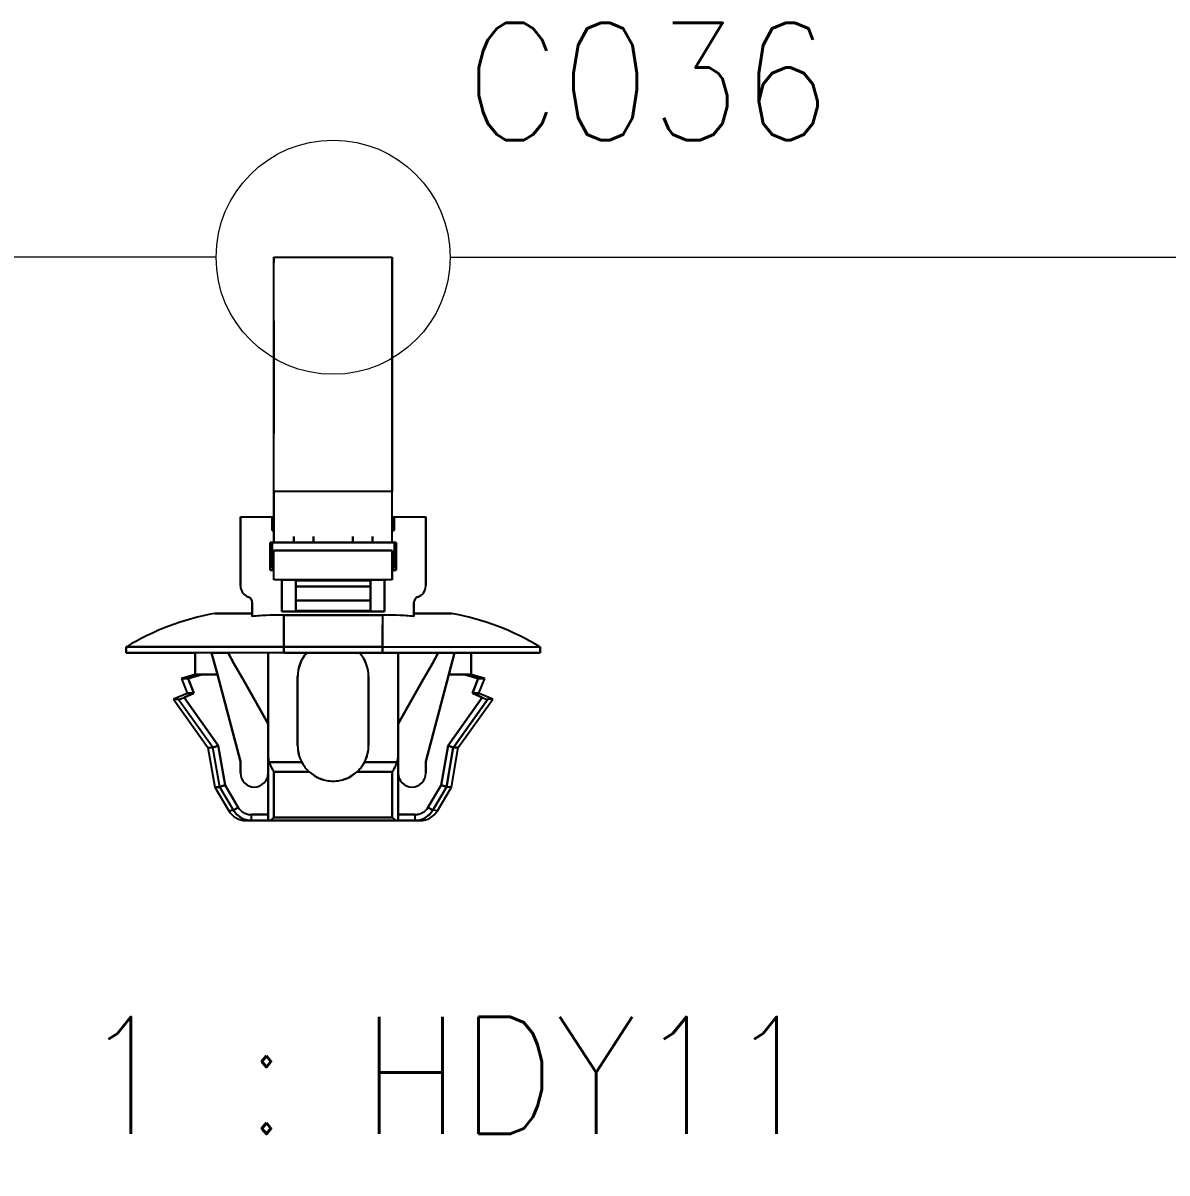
# Model space of a CAD drawing. Header units: inches. Extents: x 47316 to 59086, y 3141 to 11743.
# Drawn here: x 54361.24 to 54385.67, y 10113.06 to 10137.61 of the extents above; entities that cross this region are included whole.
import ezdxf

# ---------------------------------------------------------------- set-up
doc = ezdxf.new("R2010")
doc.units = ezdxf.units.IN
doc.header["$MEASUREMENT"] = 0
doc.styles.get("Standard").update_dxf_attribs({"font": ''})
doc.styles.get('Standard').set_extended_font_data('SimSun')
doc.linetypes.add('_VH_FELT_TAPE', pattern='A,0.4,-0.7,["FELT",Standard,S=0.3,R=0,X=-0.5,Y=-0.15],-0.7', length=1.8)

msp = doc.modelspace()

# ---------------------------------------------------------------- linework, layer by layer
at = {"color": 0, "linetype": '_VH_FELT_TAPE', "lineweight": 15, "ltscale": 5}
for p, q in [((54365.361, 10132.61), (54320.761, 10132.61)), ((54370.361, 10132.61), (54408.152, 10132.61))]:
    msp.add_line(p, q, dxfattribs=at)
at = {"color": 7, "ltscale": 0.378893}
msp.add_line((54366.598, 10127.61), (54366.598, 10132.61), dxfattribs=at)
at = {"color": 7, "ltscale": 0.15}
for p, q in [((54366.598, 10132.61), (54369.124, 10132.61)), ((54369.124, 10127.61), (54366.598, 10127.61)), ((54369.124, 10127.61), (54366.598, 10127.61)), ((54366.598, 10126.351), (54369.124, 10126.351)), ((54369.124, 10126.351), (54366.598, 10126.351)), ((54369.124, 10125.719), (54366.598, 10125.719)), ((54369.124, 10125.719), (54366.598, 10125.719)), ((54366.598, 10120.647), (54369.124, 10120.647)), ((54369.124, 10120.647), (54366.598, 10120.647))]:
    msp.add_line(p, q, dxfattribs=at)
at = {"color": 7, "ltscale": 0.0272}
msp.add_line((54366.598, 10132.496), (54366.598, 10132.61), dxfattribs=at)
at = {"color": 7, "ltscale": 0.37888}
msp.add_line((54366.598, 10127.61), (54366.598, 10132.61), dxfattribs=at)
at = {"color": 7, "ltscale": 0.027199}
msp.add_line((54366.598, 10132.61), (54366.598, 10132.497), dxfattribs=at)
at = {"color": 7, "ltscale": 0.378897}
msp.add_line((54369.124, 10132.61), (54369.124, 10127.61), dxfattribs=at)
at = {"color": 7, "ltscale": 0.215019}
msp.add_line((54369.124, 10129.173), (54369.124, 10132.61), dxfattribs=at)
at = {"color": 7, "ltscale": 0.315749}
msp.add_line((54369.124, 10132.61), (54369.124, 10128.042), dxfattribs=at)
at = {"color": 7, "ltscale": 0.378905}
msp.add_line((54369.124, 10127.61), (54369.124, 10132.61), dxfattribs=at)
at = {"color": 7, "ltscale": 0.315758}
msp.add_line((54369.124, 10132.61), (54369.124, 10128.042), dxfattribs=at)
at = {"color": 7, "ltscale": 0.179182}
msp.add_line((54369.124, 10129.345), (54369.124, 10132.362), dxfattribs=at)
at = {"color": 7, "ltscale": 0.142589}
msp.add_line((54366.598, 10131.251), (54366.598, 10128.849), dxfattribs=at)
at = {"color": 7, "ltscale": 0.142593}
msp.add_line((54366.598, 10128.849), (54366.598, 10131.25), dxfattribs=at)
at = {"color": 7, "ltscale": 0.026669}
for p, q in [((54369.124, 10129.345), (54369.124, 10128.896)), ((54369.124, 10128.896), (54369.124, 10129.345)), ((54369.124, 10129.173), (54369.124, 10128.724))]:
    msp.add_line(p, q, dxfattribs=at)
at = {"color": 7, "ltscale": 0.108633}
msp.add_line((54369.124, 10127.066), (54369.124, 10128.896), dxfattribs=at)
at = {"color": 7, "ltscale": 0.076392}
msp.add_line((54369.124, 10127.609), (54369.124, 10128.896), dxfattribs=at)
at = {"color": 7, "ltscale": 0.098454}
msp.add_line((54369.124, 10127.066), (54369.124, 10128.724), dxfattribs=at)
at = {"color": 7, "ltscale": 0.057913}
msp.add_line((54369.124, 10127.066), (54369.124, 10128.042), dxfattribs=at)
at = {"color": 7, "ltscale": 0.0644}
for p, q in [((54366.598, 10127.61), (54366.598, 10126.525)), ((54366.598, 10126.525), (54366.598, 10127.61)), ((54369.124, 10126.525), (54369.124, 10127.61)), ((54369.124, 10126.525), (54369.124, 10127.61))]:
    msp.add_line(p, q, dxfattribs=at)
at = {"color": 7, "ltscale": 0.039999}
for p, q in [((54365.883, 10127.066), (54366.556, 10127.066)), ((54365.883, 10127.066), (54366.556, 10127.066)), ((54369.166, 10127.066), (54369.84, 10127.066)), ((54369.166, 10127.066), (54369.84, 10127.066))]:
    msp.add_line(p, q, dxfattribs=at)
at = {"color": 7, "ltscale": 0.022501}
for p, q in [((54365.883, 10127.066), (54365.883, 10126.688)), ((54365.883, 10126.688), (54365.883, 10127.066)), ((54369.84, 10127.066), (54369.84, 10126.688)), ((54369.84, 10127.066), (54369.84, 10126.688))]:
    msp.add_line(p, q, dxfattribs=at)
at = {"color": 7, "ltscale": 0.0175}
for p, q in [((54366.556, 10127.066), (54366.556, 10126.772)), ((54366.556, 10126.772), (54366.556, 10127.066)), ((54369.166, 10127.066), (54369.166, 10126.772)), ((54369.166, 10127.066), (54369.166, 10126.772)), ((54369.166, 10126.772), (54369.166, 10127.066))]:
    msp.add_line(p, q, dxfattribs=at)
at = {"color": 7, "ltscale": 0.002499}
for p, q in [((54366.556, 10127.066), (54366.598, 10127.066)), ((54369.124, 10127.066), (54369.166, 10127.066)), ((54366.598, 10126.772), (54366.556, 10126.772)), ((54366.556, 10126.772), (54366.598, 10126.772)), ((54369.166, 10126.772), (54369.124, 10126.772)), ((54369.124, 10126.772), (54369.166, 10126.772)), ((54366.514, 10126.519), (54366.556, 10126.519)), ((54366.556, 10126.519), (54366.514, 10126.519)), ((54366.556, 10126.519), (54366.514, 10126.519)), ((54369.208, 10126.519), (54369.166, 10126.519)), ((54369.208, 10126.519), (54369.166, 10126.519)), ((54366.598, 10125.972), (54366.556, 10125.972)), ((54366.556, 10125.972), (54366.598, 10125.972)), ((54366.598, 10125.972), (54366.556, 10125.972)), ((54369.166, 10125.972), (54369.124, 10125.972)), ((54369.124, 10125.972), (54369.166, 10125.972)), ((54369.166, 10125.972), (54369.124, 10125.972))]:
    msp.add_line(p, q, dxfattribs=at)
at = {"color": 7, "ltscale": 2.6e-05}
for p, q in [((54366.556, 10127.066), (54366.556, 10127.066)), ((54369.166, 10127.066), (54369.166, 10127.066))]:
    msp.add_line(p, q, dxfattribs=at)
at = {"color": 7, "ltscale": 0.025}
for p, q in [((54369.84, 10126.645), (54369.84, 10127.066)), ((54367.019, 10126.525), (54367.44, 10126.525)), ((54367.019, 10126.525), (54367.44, 10126.525)), ((54368.282, 10126.525), (54368.703, 10126.525)), ((54368.282, 10126.525), (54368.703, 10126.525)), ((54368.282, 10126.519), (54368.703, 10126.519))]:
    msp.add_line(p, q, dxfattribs=at)
at = {"color": 7, "ltscale": 0.064999}
for p, q in [((54365.883, 10126.688), (54365.883, 10125.593)), ((54365.883, 10125.593), (54365.883, 10126.688)), ((54369.84, 10126.688), (54369.84, 10125.593)), ((54369.84, 10126.688), (54369.84, 10125.593))]:
    msp.add_line(p, q, dxfattribs=at)
at = {"color": 7, "ltscale": 0.0075}
for p, q in [((54367.019, 10126.645), (54367.019, 10126.519)), ((54367.019, 10126.519), (54367.019, 10126.645)), ((54367.44, 10126.519), (54367.44, 10126.645)), ((54367.44, 10126.645), (54367.44, 10126.519)), ((54368.282, 10126.645), (54368.282, 10126.519)), ((54368.282, 10126.519), (54368.282, 10126.645)), ((54368.703, 10126.519), (54368.703, 10126.645)), ((54368.703, 10126.645), (54368.703, 10126.519)), ((54363.441, 10124.288), (54363.441, 10124.162)), ((54363.441, 10124.162), (54363.441, 10124.288)), ((54366.809, 10124.162), (54366.809, 10124.288)), ((54366.809, 10124.288), (54366.809, 10124.162)), ((54368.914, 10124.288), (54368.914, 10124.162)), ((54368.914, 10124.162), (54368.914, 10124.288)), ((54372.282, 10124.288), (54372.282, 10124.162)), ((54372.282, 10124.162), (54372.282, 10124.288)), ((54366.119, 10120.583), (54366.119, 10120.709)), ((54366.119, 10120.583), (54366.119, 10120.709)), ((54369.251, 10120.583), (54369.251, 10120.709)), ((54369.603, 10120.709), (54369.603, 10120.583)), ((54369.603, 10120.709), (54369.603, 10120.583))]:
    msp.add_line(p, q, dxfattribs=at)
at = {"color": 7, "ltscale": 0.0625}
msp.add_line((54369.84, 10125.593), (54369.84, 10126.645), dxfattribs=at)
at = {"color": 7, "ltscale": 0.035001}
for p, q in [((54366.514, 10125.93), (54366.514, 10126.519)), ((54366.514, 10125.93), (54366.514, 10126.519)), ((54366.514, 10126.519), (54366.514, 10125.93)), ((54369.208, 10126.519), (54369.208, 10125.93)), ((54369.208, 10125.93), (54369.208, 10126.519)), ((54368.914, 10124.162), (54368.914, 10124.751)), ((54368.914, 10124.162), (54368.914, 10124.751))]:
    msp.add_line(p, q, dxfattribs=at)
at = {"color": 7, "ltscale": 0.032501}
for p, q in [((54366.556, 10126.519), (54366.556, 10125.972)), ((54366.556, 10125.972), (54366.556, 10126.519)), ((54369.166, 10126.519), (54369.166, 10125.972)), ((54369.166, 10126.519), (54369.166, 10125.972))]:
    msp.add_line(p, q, dxfattribs=at)
at = {"color": 7, "ltscale": 0.154999}
for p, q in [((54369.166, 10126.519), (54366.556, 10126.519)), ((54366.556, 10126.519), (54369.166, 10126.519))]:
    msp.add_line(p, q, dxfattribs=at)
at = {"color": 7, "ltscale": 0.000368}
msp.add_line((54367.019, 10126.525), (54367.019, 10126.519), dxfattribs=at)
at = {"color": 7, "ltscale": 0.023056}
msp.add_line((54367.052, 10126.519), (54367.44, 10126.519), dxfattribs=at)
at = {"color": 7, "ltscale": 0.000322}
msp.add_line((54368.282, 10126.519), (54368.282, 10126.525), dxfattribs=at)
at = {"color": 7, "ltscale": 0.021939}
msp.add_line((54369.166, 10126.519), (54369.166, 10126.15), dxfattribs=at)
at = {"color": 7, "ltscale": 0.000629}
msp.add_line((54369.198, 10126.519), (54369.208, 10126.519), dxfattribs=at)
at = {"color": 7, "ltscale": 0.0375}
for p, q in [((54366.598, 10125.719), (54366.598, 10126.351)), ((54366.598, 10125.719), (54366.598, 10126.351)), ((54369.124, 10126.351), (54369.124, 10125.719)), ((54369.124, 10125.719), (54369.124, 10126.351))]:
    msp.add_line(p, q, dxfattribs=at)
at = {"color": 7, "ltscale": 0.004999}
for p, q in [((54366.598, 10125.93), (54366.514, 10125.93)), ((54366.514, 10125.93), (54366.598, 10125.93)), ((54369.208, 10125.93), (54369.124, 10125.93)), ((54369.124, 10125.93), (54369.208, 10125.93))]:
    msp.add_line(p, q, dxfattribs=at)
at = {"color": 7, "ltscale": 0.002502}
msp.add_line((54369.124, 10125.93), (54369.124, 10125.972), dxfattribs=at)
at = {"color": 7, "ltscale": 0.010562}
msp.add_line((54369.166, 10125.972), (54369.166, 10126.15), dxfattribs=at)
at = {"color": 7, "ltscale": 0.040002}
for p, q in [((54366.767, 10125.046), (54366.767, 10125.719)), ((54366.767, 10125.046), (54366.767, 10125.719)), ((54366.767, 10125.719), (54366.767, 10125.046)), ((54368.956, 10125.719), (54368.956, 10125.046)), ((54368.956, 10125.046), (54368.956, 10125.719))]:
    msp.add_line(p, q, dxfattribs=at)
at = {"color": 7, "ltscale": 0.017502}
for p, q in [((54366.767, 10125.719), (54367.061, 10125.719)), ((54368.661, 10125.719), (54368.956, 10125.719))]:
    msp.add_line(p, q, dxfattribs=at)
at = {"color": 7, "ltscale": 0.00087}
for p, q in [((54367.061, 10125.705), (54367.061, 10125.719)), ((54367.061, 10125.719), (54367.061, 10125.705)), ((54368.661, 10125.705), (54368.661, 10125.719)), ((54368.661, 10125.719), (54368.661, 10125.705))]:
    msp.add_line(p, q, dxfattribs=at)
at = {"color": 7, "ltscale": 0.095001}
for p, q in [((54368.661, 10125.705), (54367.061, 10125.705)), ((54367.061, 10125.705), (54368.661, 10125.705)), ((54368.661, 10125.579), (54367.061, 10125.579)), ((54367.061, 10125.579), (54368.661, 10125.579)), ((54367.061, 10125.279), (54368.661, 10125.279)), ((54368.661, 10125.279), (54367.061, 10125.279)), ((54367.061, 10125.07), (54368.661, 10125.07))]:
    msp.add_line(p, q, dxfattribs=at)
at = {"color": 7, "ltscale": 0.007443}
for p, q in [((54367.061, 10125.579), (54367.061, 10125.705)), ((54367.061, 10125.705), (54367.061, 10125.579)), ((54368.661, 10125.579), (54368.661, 10125.705)), ((54368.661, 10125.705), (54368.661, 10125.579))]:
    msp.add_line(p, q, dxfattribs=at)
at = {"color": 7, "ltscale": 0.023952}
msp.add_line((54368.661, 10125.316), (54368.661, 10125.719), dxfattribs=at)
at = {"color": 7, "ltscale": 0.017839}
for p, q in [((54367.061, 10125.279), (54367.061, 10125.579)), ((54367.061, 10125.579), (54367.061, 10125.279)), ((54368.661, 10125.279), (54368.661, 10125.579)), ((54368.661, 10125.579), (54368.661, 10125.279))]:
    msp.add_line(p, q, dxfattribs=at)
at = {"color": 7, "ltscale": 0.017476}
for p, q in [((54366.135, 10125.236), (54366.135, 10124.941)), ((54369.587, 10125.236), (54369.587, 10124.941))]:
    msp.add_line(p, q, dxfattribs=at)
at = {"color": 7, "ltscale": 0.017471}
for p, q in [((54366.135, 10124.941), (54366.135, 10125.236)), ((54369.587, 10124.941), (54369.587, 10125.236))]:
    msp.add_line(p, q, dxfattribs=at)
at = {"color": 7, "ltscale": 0.012407}
for p, q in [((54367.061, 10125.07), (54367.061, 10125.279)), ((54368.661, 10125.07), (54368.661, 10125.279))]:
    msp.add_line(p, q, dxfattribs=at)
at = {"color": 7, "ltscale": 0.013841}
for p, q in [((54367.061, 10125.279), (54367.061, 10125.046)), ((54368.661, 10125.046), (54368.661, 10125.279))]:
    msp.add_line(p, q, dxfattribs=at)
at = {"color": 7, "ltscale": 0.014789}
msp.add_line((54368.661, 10125.295), (54368.661, 10125.046), dxfattribs=at)
at = {"color": 7, "ltscale": 0.013786}
msp.add_line((54369.587, 10125.004), (54369.587, 10125.236), dxfattribs=at)
at = {"color": 7, "ltscale": 0.047501}
for p, q in [((54366.135, 10125.004), (54365.335, 10125.004)), ((54365.335, 10125.004), (54366.135, 10125.004)), ((54370.387, 10125.004), (54369.587, 10125.004)), ((54369.587, 10125.004), (54370.387, 10125.004))]:
    msp.add_line(p, q, dxfattribs=at)
at = {"color": 7, "ltscale": 0.00369}
for p, q in [((54366.135, 10125.004), (54366.135, 10124.941)), ((54369.587, 10124.941), (54369.587, 10125.004))]:
    msp.add_line(p, q, dxfattribs=at)
at = {"color": 7, "ltscale": 0.129999}
for p, q in [((54368.956, 10125.046), (54366.767, 10125.046)), ((54366.767, 10125.046), (54368.956, 10125.046))]:
    msp.add_line(p, q, dxfattribs=at)
at = {"color": 7, "ltscale": 0.040569}
for p, q in [((54366.809, 10124.288), (54366.809, 10124.971)), ((54368.914, 10124.971), (54368.914, 10124.288))]:
    msp.add_line(p, q, dxfattribs=at)
at = {"color": 7, "ltscale": 0.125}
for p, q in [((54366.809, 10124.971), (54368.914, 10124.971)), ((54368.914, 10124.971), (54366.809, 10124.971)), ((54366.809, 10124.288), (54368.914, 10124.288)), ((54368.914, 10124.288), (54366.809, 10124.288)), ((54366.809, 10124.162), (54368.914, 10124.162)), ((54368.914, 10124.162), (54366.809, 10124.162))]:
    msp.add_line(p, q, dxfattribs=at)
at = {"color": 7, "ltscale": 0.040567}
for p, q in [((54366.809, 10124.971), (54366.809, 10124.288)), ((54368.914, 10124.971), (54368.914, 10124.288))]:
    msp.add_line(p, q, dxfattribs=at)
at = {"color": 7, "ltscale": 0.001447}
msp.add_line((54367.061, 10125.07), (54367.061, 10125.046), dxfattribs=at)
at = {"color": 7, "ltscale": 0.02751}
msp.add_line((54366.809, 10124.288), (54366.809, 10124.751), dxfattribs=at)
msp.add_line((54366.809, 10124.288), (54366.809, 10124.751), dxfattribs=at)
at = {"color": 7, "ltscale": 0.2}
for p, q in [((54363.441, 10124.288), (54366.809, 10124.288)), ((54366.809, 10124.288), (54363.441, 10124.288)), ((54368.914, 10124.288), (54372.282, 10124.288)), ((54368.914, 10124.288), (54372.282, 10124.288)), ((54366.809, 10124.162), (54363.441, 10124.162)), ((54366.809, 10124.162), (54363.441, 10124.162)), ((54368.914, 10124.162), (54372.282, 10124.162)), ((54372.282, 10124.162), (54368.914, 10124.162))]:
    msp.add_line(p, q, dxfattribs=at)
at = {"color": 7, "ltscale": 0.087396}
for p, q in [((54363.441, 10124.162), (54364.913, 10124.162)), ((54363.441, 10124.162), (54364.913, 10124.162)), ((54372.282, 10124.162), (54370.81, 10124.162))]:
    msp.add_line(p, q, dxfattribs=at)
at = {"color": 7, "ltscale": 0.027499}
for p, q in [((54364.914, 10123.698), (54364.914, 10124.162)), ((54364.914, 10124.162), (54364.914, 10123.698)), ((54370.808, 10123.698), (54370.808, 10124.162)), ((54370.808, 10124.162), (54370.808, 10123.698))]:
    msp.add_line(p, q, dxfattribs=at)
at = {"color": 7, "ltscale": 0.020602}
for p, q in [((54365.266, 10124.162), (54365.613, 10124.162)), ((54365.266, 10124.162), (54365.613, 10124.162)), ((54370.456, 10124.162), (54370.109, 10124.162))]:
    msp.add_line(p, q, dxfattribs=at)
at = {"color": 7, "ltscale": 0.028456}
for p, q in [((54365.39, 10123.698), (54365.266, 10124.162)), ((54365.266, 10124.162), (54365.39, 10123.698)), ((54370.333, 10123.698), (54370.456, 10124.162)), ((54370.456, 10124.162), (54370.333, 10123.698))]:
    msp.add_line(p, q, dxfattribs=at)
at = {"color": 7, "ltscale": 0.015242}
for p, q in [((54365.742, 10123.938), (54365.616, 10124.162)), ((54370.107, 10124.162), (54369.981, 10123.938))]:
    msp.add_line(p, q, dxfattribs=at)
at = {"color": 7, "ltscale": 0.015215}
msp.add_line((54365.616, 10124.162), (54365.742, 10123.939), dxfattribs=at)
at = {"color": 7, "ltscale": 0.089999}
for p, q in [((54366.472, 10122.646), (54366.472, 10124.162)), ((54366.472, 10124.162), (54366.472, 10122.646)), ((54369.251, 10124.162), (54369.251, 10122.646)), ((54369.251, 10122.646), (54369.251, 10124.162))]:
    msp.add_line(p, q, dxfattribs=at)
at = {"color": 7, "ltscale": 0.015289}
msp.add_line((54369.98, 10123.938), (54370.107, 10124.162), dxfattribs=at)
at = {"color": 7, "ltscale": 0.020749}
msp.add_line((54370.107, 10124.162), (54370.456, 10124.162), dxfattribs=at)
at = {"color": 7, "ltscale": 0.0875}
for p, q in [((54370.808, 10124.162), (54372.282, 10124.162)), ((54367.103, 10123.656), (54367.103, 10122.183)), ((54367.103, 10122.183), (54367.103, 10123.656)), ((54367.103, 10122.183), (54367.103, 10123.656)), ((54368.619, 10122.183), (54368.619, 10123.656)), ((54368.619, 10123.656), (54368.619, 10122.183))]:
    msp.add_line(p, q, dxfattribs=at)
at = {"color": 7, "ltscale": 0.018174}
msp.add_line((54364.914, 10123.698), (54364.62, 10123.614), dxfattribs=at)
at = {"color": 7, "ltscale": 0.018199}
for p, q in [((54365.056, 10123.698), (54364.762, 10123.614)), ((54364.762, 10123.614), (54365.056, 10123.698)), ((54370.666, 10123.698), (54370.961, 10123.614)), ((54370.961, 10123.614), (54370.666, 10123.698))]:
    msp.add_line(p, q, dxfattribs=at)
at = {"color": 7, "ltscale": 0.00033}
for p, q in [((54364.92, 10123.698), (54364.914, 10123.698)), ((54370.808, 10123.698), (54370.803, 10123.698)), ((54364.746, 10123.299), (54364.752, 10123.299))]:
    msp.add_line(p, q, dxfattribs=at)
at = {"color": 7, "ltscale": 0.008441}
for p, q in [((54364.914, 10123.698), (54365.056, 10123.698)), ((54365.056, 10123.698), (54364.914, 10123.698)), ((54364.746, 10123.298), (54364.888, 10123.299))]:
    msp.add_line(p, q, dxfattribs=at)
at = {"color": 7, "ltscale": 0.008432}
msp.add_line((54365.056, 10123.698), (54364.914, 10123.698), dxfattribs=at)
at = {"color": 7, "ltscale": 0.000342}
for p, q in [((54364.914, 10123.698), (54364.92, 10123.698)), ((54370.802, 10123.698), (54370.808, 10123.698))]:
    msp.add_line(p, q, dxfattribs=at)
at = {"color": 7, "ltscale": 0.000286}
for p, q in [((54364.915, 10123.697), (54364.92, 10123.698)), ((54364.92, 10123.698), (54364.915, 10123.697))]:
    msp.add_line(p, q, dxfattribs=at)
at = {"color": 7, "ltscale": 0.002209}
msp.add_line((54364.957, 10123.698), (54364.92, 10123.698), dxfattribs=at)
at = {"color": 7, "ltscale": 0.003674}
for p, q in [((54364.92, 10123.698), (54364.982, 10123.698)), ((54370.741, 10123.698), (54370.802, 10123.698))]:
    msp.add_line(p, q, dxfattribs=at)
at = {"color": 7, "ltscale": 0.00434}
msp.add_line((54364.982, 10123.698), (54365.055, 10123.698), dxfattribs=at)
at = {"color": 7, "ltscale": 0.019785}
for p, q in [((54365.39, 10123.698), (54365.056, 10123.698)), ((54365.056, 10123.698), (54365.39, 10123.698)), ((54370.333, 10123.698), (54370.666, 10123.698)), ((54370.666, 10123.698), (54370.333, 10123.698))]:
    msp.add_line(p, q, dxfattribs=at)
at = {"color": 7, "ltscale": 0.11383}
for p, q in [((54365.883, 10121.846), (54365.39, 10123.698)), ((54365.39, 10123.698), (54365.883, 10121.846)), ((54369.84, 10121.846), (54370.333, 10123.698)), ((54370.333, 10123.698), (54369.84, 10121.846))]:
    msp.add_line(p, q, dxfattribs=at)
at = {"color": 7, "ltscale": 0.02701}
msp.add_line((54365.742, 10123.939), (54365.965, 10123.543), dxfattribs=at)
at = {"color": 7, "ltscale": 0.026985}
for p, q in [((54365.965, 10123.543), (54365.742, 10123.938)), ((54369.981, 10123.938), (54369.757, 10123.543))]:
    msp.add_line(p, q, dxfattribs=at)
at = {"color": 7, "ltscale": 0.02697}
msp.add_line((54369.757, 10123.543), (54369.98, 10123.938), dxfattribs=at)
at = {"color": 7, "ltscale": 0.006299}
msp.add_line((54370.666, 10123.698), (54370.772, 10123.698), dxfattribs=at)
at = {"color": 7, "ltscale": 0.006305}
msp.add_line((54370.772, 10123.698), (54370.666, 10123.698), dxfattribs=at)
at = {"color": 7, "ltscale": 0.00329}
msp.add_line((54370.685, 10123.698), (54370.741, 10123.698), dxfattribs=at)
at = {"color": 7, "ltscale": 0.006641}
msp.add_line((54370.808, 10123.698), (54370.696, 10123.698), dxfattribs=at)
at = {"color": 7, "ltscale": 0.001825}
msp.add_line((54370.803, 10123.698), (54370.772, 10123.698), dxfattribs=at)
at = {"color": 7, "ltscale": 0.002142}
msp.add_line((54370.772, 10123.698), (54370.808, 10123.698), dxfattribs=at)
at = {"color": 7, "ltscale": 0.002136}
msp.add_line((54370.808, 10123.698), (54370.772, 10123.698), dxfattribs=at)
at = {"color": 7, "ltscale": 0.018183}
msp.add_line((54371.103, 10123.614), (54370.808, 10123.698), dxfattribs=at)
at = {"color": 7, "ltscale": 0.000925}
msp.add_line((54364.62, 10123.614), (54364.635, 10123.614), dxfattribs=at)
at = {"color": 7, "ltscale": 0.020195}
for p, q in [((54364.62, 10123.614), (54364.746, 10123.299)), ((54364.762, 10123.614), (54364.888, 10123.299)), ((54364.888, 10123.299), (54364.762, 10123.614)), ((54370.961, 10123.614), (54370.834, 10123.299)), ((54370.834, 10123.299), (54370.961, 10123.614)), ((54370.976, 10123.299), (54371.103, 10123.614))]:
    msp.add_line(p, q, dxfattribs=at)
at = {"color": 7, "ltscale": 0.000912}
for p, q in [((54364.635, 10123.614), (54364.62, 10123.614)), ((54370.976, 10123.299), (54370.961, 10123.299))]:
    msp.add_line(p, q, dxfattribs=at)
at = {"color": 7, "ltscale": 0.002823}
msp.add_line((54364.635, 10123.614), (54364.683, 10123.614), dxfattribs=at)
at = {"color": 7, "ltscale": 0.00282}
for p, q in [((54364.683, 10123.614), (54364.635, 10123.614)), ((54370.961, 10123.299), (54370.913, 10123.299))]:
    msp.add_line(p, q, dxfattribs=at)
at = {"color": 7, "ltscale": 0.004681}
for p, q in [((54364.683, 10123.614), (54364.762, 10123.614)), ((54364.762, 10123.614), (54364.683, 10123.614))]:
    msp.add_line(p, q, dxfattribs=at)
at = {"color": 7, "ltscale": 0.064963}
msp.add_line((54365.934, 10123.599), (54366.472, 10122.646), dxfattribs=at)
at = {"color": 7, "ltscale": 0.061156}
for p, q in [((54366.472, 10122.646), (54365.965, 10123.543)), ((54369.757, 10123.543), (54369.251, 10122.646))]:
    msp.add_line(p, q, dxfattribs=at)
at = {"color": 7, "ltscale": 0.061161}
msp.add_line((54365.965, 10123.543), (54366.472, 10122.646), dxfattribs=at)
at = {"color": 7, "ltscale": 0.065039}
msp.add_line((54369.251, 10122.646), (54369.789, 10123.6), dxfattribs=at)
at = {"color": 7, "ltscale": 0.06116}
msp.add_line((54369.251, 10122.646), (54369.757, 10123.543), dxfattribs=at)
at = {"color": 7, "ltscale": 0.040697}
msp.add_line((54369.251, 10122.803), (54369.251, 10123.488), dxfattribs=at)
at = {"color": 7, "ltscale": 0.040701}
msp.add_line((54369.251, 10123.488), (54369.251, 10122.803), dxfattribs=at)
at = {"color": 7, "ltscale": 0.008438}
msp.add_line((54371.103, 10123.614), (54370.96, 10123.614), dxfattribs=at)
at = {"color": 7, "ltscale": 0.008429}
for p, q in [((54370.961, 10123.614), (54371.103, 10123.614)), ((54364.888, 10123.299), (54364.746, 10123.299))]:
    msp.add_line(p, q, dxfattribs=at)
at = {"color": 7, "ltscale": 0.002185}
msp.add_line((54371.033, 10123.614), (54371.07, 10123.614), dxfattribs=at)
at = {"color": 7, "ltscale": 0.019025}
msp.add_line((54364.746, 10123.298), (54364.451, 10123.172), dxfattribs=at)
at = {"color": 7, "ltscale": 0.013619}
for p, q in [((54364.888, 10123.299), (54364.677, 10123.208)), ((54364.677, 10123.208), (54364.888, 10123.299)), ((54370.834, 10123.299), (54371.045, 10123.208)), ((54371.045, 10123.208), (54370.834, 10123.299))]:
    msp.add_line(p, q, dxfattribs=at)
at = {"color": 7, "ltscale": 0.074459}
for p, q in [((54364.677, 10123.208), (54365.406, 10122.188)), ((54365.406, 10122.188), (54364.677, 10123.208)), ((54371.045, 10123.208), (54370.316, 10122.188)), ((54370.316, 10122.188), (54371.045, 10123.208))]:
    msp.add_line(p, q, dxfattribs=at)
at = {"color": 7, "ltscale": 0.000327}
msp.add_line((54364.751, 10123.298), (54364.746, 10123.298), dxfattribs=at)
at = {"color": 7, "ltscale": 0.001593}
msp.add_line((54364.778, 10123.298), (54364.751, 10123.298), dxfattribs=at)
at = {"color": 7, "ltscale": 0.003809}
msp.add_line((54364.752, 10123.299), (54364.816, 10123.299), dxfattribs=at)
at = {"color": 7, "ltscale": 0.004291}
msp.add_line((54364.816, 10123.299), (54364.888, 10123.299), dxfattribs=at)
at = {"color": 7, "ltscale": 0.004715}
msp.add_line((54370.834, 10123.299), (54370.914, 10123.298), dxfattribs=at)
at = {"color": 7, "ltscale": 0.004687}
msp.add_line((54370.913, 10123.299), (54370.834, 10123.299), dxfattribs=at)
at = {"color": 7, "ltscale": 0.002832}
msp.add_line((54370.914, 10123.298), (54370.961, 10123.298), dxfattribs=at)
at = {"color": 7, "ltscale": 0.002869}
msp.add_line((54370.922, 10123.299), (54370.971, 10123.299), dxfattribs=at)
at = {"color": 7, "ltscale": 0.002856}
msp.add_line((54370.971, 10123.298), (54370.923, 10123.298), dxfattribs=at)
at = {"color": 7, "ltscale": 0.0009}
msp.add_line((54370.961, 10123.298), (54370.977, 10123.298), dxfattribs=at)
at = {"color": 7, "ltscale": 0.019}
msp.add_line((54371.271, 10123.172), (54370.977, 10123.298), dxfattribs=at)
at = {"color": 7, "ltscale": 0.006177}
msp.add_line((54364.555, 10123.172), (54364.451, 10123.172), dxfattribs=at)
at = {"color": 7, "ltscale": 0.006165}
for p, q in [((54364.451, 10123.172), (54364.555, 10123.172)), ((54365.188, 10122.141), (54365.292, 10122.141)), ((54365.188, 10122.141), (54365.292, 10122.141))]:
    msp.add_line(p, q, dxfattribs=at)
at = {"color": 7, "ltscale": 0.075271}
for p, q in [((54364.451, 10123.172), (54365.188, 10122.141)), ((54365.292, 10122.141), (54364.555, 10123.172)), ((54371.167, 10123.172), (54370.43, 10122.141)), ((54370.43, 10122.141), (54371.167, 10123.172)), ((54370.534, 10122.141), (54371.271, 10123.172))]:
    msp.add_line(p, q, dxfattribs=at)
at = {"color": 7, "ltscale": 0.075264}
msp.add_line((54365.292, 10122.141), (54364.555, 10123.172), dxfattribs=at)
at = {"color": 7, "ltscale": 0.005249}
msp.add_line((54371.255, 10123.172), (54371.166, 10123.172), dxfattribs=at)
at = {"color": 7, "ltscale": 0.005222}
msp.add_line((54371.255, 10123.172), (54371.167, 10123.172), dxfattribs=at)
at = {"color": 7, "ltscale": 0.000903}
msp.add_line((54371.27, 10123.172), (54371.255, 10123.172), dxfattribs=at)
at = {"color": 7, "ltscale": 0.000916}
msp.add_line((54371.27, 10123.172), (54371.255, 10123.172), dxfattribs=at)
at = {"color": 7, "ltscale": 4.3e-05}
msp.add_line((54371.271, 10123.172), (54371.27, 10123.172), dxfattribs=at)
at = {"color": 7, "ltscale": 4.9e-05}
msp.add_line((54371.271, 10123.172), (54371.27, 10123.172), dxfattribs=at)
at = {"color": 7, "ltscale": 0.039936}
for p, q in [((54366.472, 10121.973), (54366.472, 10122.646)), ((54366.472, 10122.646), (54366.472, 10121.973)), ((54369.251, 10122.646), (54369.251, 10121.973)), ((54369.251, 10121.973), (54369.251, 10122.646))]:
    msp.add_line(p, q, dxfattribs=at)
at = {"color": 7, "ltscale": 0.048712}
msp.add_line((54369.251, 10121.826), (54369.251, 10122.646), dxfattribs=at)
at = {"color": 7, "ltscale": 0.05076}
for p, q in [((54365.188, 10122.141), (54365.336, 10121.299)), ((54370.387, 10121.299), (54370.534, 10122.141))]:
    msp.add_line(p, q, dxfattribs=at)
at = {"color": 7, "ltscale": 0.050769}
msp.add_line((54365.442, 10121.299), (54365.292, 10122.141), dxfattribs=at)
at = {"color": 7, "ltscale": 0.002621}
for p, q in [((54365.336, 10122.158), (54365.295, 10122.141)), ((54365.295, 10122.141), (54365.336, 10122.158)), ((54370.427, 10122.141), (54370.387, 10122.158)), ((54370.387, 10122.158), (54370.427, 10122.141))]:
    msp.add_line(p, q, dxfattribs=at)
at = {"color": 7, "ltscale": 0.050773}
for p, q in [((54365.442, 10121.299), (54365.295, 10122.141)), ((54370.427, 10122.141), (54370.28, 10121.299)), ((54370.28, 10121.299), (54370.427, 10122.141))]:
    msp.add_line(p, q, dxfattribs=at)
at = {"color": 7, "ltscale": 0.000205}
for p, q in [((54365.339, 10122.16), (54365.336, 10122.158)), ((54365.336, 10122.158), (54365.339, 10122.16)), ((54370.387, 10122.158), (54370.383, 10122.16)), ((54370.383, 10122.16), (54370.387, 10122.158))]:
    msp.add_line(p, q, dxfattribs=at)
at = {"color": 7, "ltscale": 0.004321}
for p, q in [((54365.406, 10122.188), (54365.339, 10122.16)), ((54365.339, 10122.16), (54365.406, 10122.188)), ((54370.383, 10122.16), (54370.316, 10122.188)), ((54370.316, 10122.188), (54370.383, 10122.16))]:
    msp.add_line(p, q, dxfattribs=at)
at = {"color": 7, "ltscale": 0.051095}
for p, q in [((54365.406, 10122.188), (54365.554, 10121.34)), ((54365.554, 10121.34), (54365.406, 10122.188)), ((54370.316, 10122.188), (54370.168, 10121.34)), ((54370.168, 10121.34), (54370.316, 10122.188))]:
    msp.add_line(p, q, dxfattribs=at)
at = {"color": 7, "ltscale": 0.006168}
for p, q in [((54370.43, 10122.141), (54370.534, 10122.141)), ((54370.534, 10122.141), (54370.43, 10122.141))]:
    msp.add_line(p, q, dxfattribs=at)
at = {"color": 7, "ltscale": 0.014999}
for p, q in [((54365.883, 10121.594), (54365.883, 10121.846)), ((54365.883, 10121.594), (54365.883, 10121.846)), ((54365.883, 10121.846), (54365.883, 10121.594)), ((54369.84, 10121.594), (54369.84, 10121.846)), ((54369.84, 10121.846), (54369.84, 10121.594))]:
    msp.add_line(p, q, dxfattribs=at)
at = {"color": 7, "ltscale": 0.082565}
for p, q in [((54366.472, 10121.973), (54366.472, 10120.583)), ((54366.472, 10120.583), (54366.472, 10121.973)), ((54369.251, 10120.583), (54369.251, 10121.973)), ((54369.251, 10121.973), (54369.251, 10120.583))]:
    msp.add_line(p, q, dxfattribs=at)
at = {"color": 7, "ltscale": 0.041339}
for p, q in [((54367.19, 10121.832), (54366.493, 10121.832)), ((54366.493, 10121.832), (54367.19, 10121.832)), ((54369.229, 10121.832), (54368.533, 10121.832)), ((54368.533, 10121.832), (54369.229, 10121.832))]:
    msp.add_line(p, q, dxfattribs=at)
at = {"color": 7, "ltscale": 0.002635}
for p, q in [((54366.493, 10121.832), (54366.509, 10121.79)), ((54369.213, 10121.79), (54369.229, 10121.832))]:
    msp.add_line(p, q, dxfattribs=at)
at = {"color": 7, "ltscale": 0.002634}
for p, q in [((54366.509, 10121.791), (54366.493, 10121.832)), ((54369.229, 10121.832), (54369.213, 10121.791))]:
    msp.add_line(p, q, dxfattribs=at)
at = {"color": 7, "ltscale": 0.008279}
msp.add_line((54369.251, 10121.686), (54369.251, 10121.826), dxfattribs=at)
at = {"color": 7, "ltscale": 0.057954}
for p, q in [((54366.598, 10120.647), (54366.598, 10121.622)), ((54366.598, 10121.622), (54366.598, 10120.647)), ((54369.124, 10121.622), (54369.124, 10120.647)), ((54369.124, 10120.647), (54369.124, 10121.622))]:
    msp.add_line(p, q, dxfattribs=at)
at = {"color": 7, "ltscale": 0.044711}
for p, q in [((54366.598, 10121.622), (54367.351, 10121.622)), ((54367.351, 10121.622), (54366.598, 10121.622)), ((54368.371, 10121.622), (54369.124, 10121.622)), ((54369.124, 10121.622), (54368.371, 10121.622))]:
    msp.add_line(p, q, dxfattribs=at)
at = {"color": 7, "ltscale": 0.000598}
msp.add_line((54367.351, 10121.622), (54367.344, 10121.629), dxfattribs=at)
at = {"color": 7, "ltscale": 0.001863}
msp.add_line((54368.393, 10121.643), (54368.37, 10121.622), dxfattribs=at)
at = {"color": 7, "ltscale": 0.000505}
msp.add_line((54368.371, 10121.622), (54368.377, 10121.628), dxfattribs=at)
at = {"color": 7, "ltscale": 0.005516}
msp.add_line((54369.251, 10121.593), (54369.251, 10121.686), dxfattribs=at)
at = {"color": 7, "ltscale": 0.052501}
msp.add_line((54369.251, 10120.709), (54369.251, 10121.594), dxfattribs=at)
at = {"color": 7, "ltscale": 0.006219}
msp.add_line((54365.44, 10121.299), (54365.336, 10121.299), dxfattribs=at)
at = {"color": 7, "ltscale": 0.006223}
for p, q in [((54365.336, 10121.299), (54365.44, 10121.299)), ((54370.387, 10121.299), (54370.282, 10121.299)), ((54370.387, 10121.299), (54370.282, 10121.299))]:
    msp.add_line(p, q, dxfattribs=at)
at = {"color": 7, "ltscale": 0.034946}
for p, q in [((54365.336, 10121.299), (54365.634, 10120.792)), ((54370.089, 10120.792), (54370.387, 10121.299))]:
    msp.add_line(p, q, dxfattribs=at)
at = {"color": 7, "ltscale": 0.000128}
for p, q in [((54365.44, 10121.299), (54365.442, 10121.299)), ((54365.442, 10121.299), (54365.44, 10121.299)), ((54370.28, 10121.299), (54370.282, 10121.299))]:
    msp.add_line(p, q, dxfattribs=at)
at = {"color": 7, "ltscale": 0.034208}
for p, q in [((54365.732, 10120.802), (54365.44, 10121.299)), ((54369.99, 10120.802), (54370.282, 10121.299))]:
    msp.add_line(p, q, dxfattribs=at)
at = {"color": 7, "ltscale": 0.002806}
for p, q in [((54365.487, 10121.316), (54365.442, 10121.299)), ((54370.28, 10121.299), (54370.236, 10121.316))]:
    msp.add_line(p, q, dxfattribs=at)
at = {"color": 7, "ltscale": 0.00266}
for p, q in [((54365.442, 10121.299), (54365.485, 10121.314)), ((54370.238, 10121.314), (54370.28, 10121.299))]:
    msp.add_line(p, q, dxfattribs=at)
at = {"color": 7, "ltscale": 0.034163}
for p, q in [((54365.732, 10120.802), (54365.442, 10121.299)), ((54370.28, 10121.299), (54369.99, 10120.802))]:
    msp.add_line(p, q, dxfattribs=at)
at = {"color": 7, "ltscale": 0.004276}
for p, q in [((54365.487, 10121.315), (54365.554, 10121.34)), ((54365.554, 10121.34), (54365.487, 10121.316)), ((54370.236, 10121.316), (54370.168, 10121.34)), ((54370.168, 10121.34), (54370.236, 10121.315))]:
    msp.add_line(p, q, dxfattribs=at)
at = {"color": 7, "ltscale": 0.0329}
for p, q in [((54365.554, 10121.34), (54365.835, 10120.863)), ((54365.835, 10120.863), (54365.554, 10121.34)), ((54370.168, 10121.34), (54369.887, 10120.863)), ((54369.887, 10120.863), (54370.168, 10121.34))]:
    msp.add_line(p, q, dxfattribs=at)
at = {"color": 7, "ltscale": 0.00587}
msp.add_line((54365.634, 10120.791), (54365.732, 10120.802), dxfattribs=at)
at = {"color": 7, "ltscale": 0.005865}
for p, q in [((54365.732, 10120.802), (54365.634, 10120.791)), ((54370.088, 10120.791), (54369.99, 10120.802))]:
    msp.add_line(p, q, dxfattribs=at)
at = {"color": 7, "ltscale": 0.007092}
for p, q in [((54365.732, 10120.802), (54365.835, 10120.863)), ((54365.835, 10120.863), (54365.732, 10120.802)), ((54369.887, 10120.863), (54369.99, 10120.802)), ((54369.99, 10120.802), (54369.887, 10120.863))]:
    msp.add_line(p, q, dxfattribs=at)
at = {"color": 7, "ltscale": 0.005864}
msp.add_line((54370.088, 10120.791), (54369.99, 10120.802), dxfattribs=at)
at = {"color": 7, "ltscale": 0.007248}
msp.add_line((54366.119, 10120.583), (54365.997, 10120.583), dxfattribs=at)
at = {"color": 7, "ltscale": 0.001605}
msp.add_line((54366.031, 10120.583), (54366.004, 10120.583), dxfattribs=at)
at = {"color": 7, "ltscale": 0.006183}
msp.add_line((54366.015, 10120.583), (54366.119, 10120.583), dxfattribs=at)
at = {"color": 7, "ltscale": 0.004422}
msp.add_line((54366.119, 10120.583), (54366.045, 10120.583), dxfattribs=at)
at = {"color": 7, "ltscale": 0.012915}
msp.add_line((54366.045, 10120.583), (54366.262, 10120.583), dxfattribs=at)
at = {"color": 7, "ltscale": 0.020941}
for p, q in [((54366.119, 10120.709), (54366.472, 10120.709)), ((54366.472, 10120.709), (54366.119, 10120.709)), ((54366.119, 10120.583), (54366.472, 10120.583)), ((54366.472, 10120.583), (54366.119, 10120.583)), ((54369.603, 10120.709), (54369.251, 10120.709)), ((54369.251, 10120.709), (54369.603, 10120.709)), ((54369.251, 10120.583), (54369.603, 10120.583)), ((54369.603, 10120.583), (54369.251, 10120.583))]:
    msp.add_line(p, q, dxfattribs=at)
at = {"color": 7, "ltscale": 0.012512}
for p, q in [((54366.262, 10120.583), (54366.473, 10120.583)), ((54369.25, 10120.583), (54369.46, 10120.583))]:
    msp.add_line(p, q, dxfattribs=at)
at = {"color": 7, "ltscale": 0.000995}
for p, q in [((54366.472, 10120.583), (54366.489, 10120.583)), ((54366.489, 10120.583), (54366.472, 10120.583)), ((54369.234, 10120.583), (54369.251, 10120.583)), ((54369.251, 10120.583), (54369.234, 10120.583))]:
    msp.add_line(p, q, dxfattribs=at)
at = {"color": 7, "ltscale": 0.000399}
msp.add_line((54366.494, 10120.584), (54366.487, 10120.583), dxfattribs=at)
at = {"color": 7, "ltscale": 0.163214}
msp.add_line((54366.487, 10120.583), (54369.235, 10120.583), dxfattribs=at)
at = {"color": 7, "ltscale": 0.163013}
msp.add_line((54369.234, 10120.583), (54366.489, 10120.583), dxfattribs=at)
at = {"color": 7, "ltscale": 0.015717}
msp.add_line((54369.725, 10120.583), (54369.46, 10120.583), dxfattribs=at)
at = {"color": 7, "ltscale": 0.015729}
msp.add_line((54369.46, 10120.583), (54369.725, 10120.583), dxfattribs=at)
at = {"color": 7}
for points in [[(54367.351, 10121.622), (54367.502, 10121.516), (54367.588, 10121.476)], [(54368.135, 10121.476), (54368.221, 10121.516), (54368.371, 10121.622)], [(54365.732, 10120.802), (54365.804, 10120.711), (54365.897, 10120.642), (54366.004, 10120.598), (54366.119, 10120.583)], [(54365.732, 10120.802), (54365.789, 10120.726), (54365.86, 10120.664), (54365.963, 10120.611), (54366.119, 10120.583)], [(54369.603, 10120.583), (54369.719, 10120.599), (54369.827, 10120.643), (54369.919, 10120.711), (54369.99, 10120.802)], [(54369.603, 10120.583), (54369.717, 10120.598), (54369.824, 10120.64), (54369.901, 10120.694), (54369.99, 10120.802)]]:
    msp.add_lwpolyline(points, dxfattribs=at)
at = {"color": 0, "linetype": 'Continuous', "lineweight": 15}
msp.add_circle((54367.861, 10132.61), 2.5, dxfattribs=at)
at = {"color": 7}
for centre, radius, start, end in [((54366.135, 10125.593), 0.253, 180, 250.5288), ((54366.135, 10125.593), 0.253, 179.9994, 250.5293), ((54369.587, 10125.593), 0.253, 289.4707, 0.0006), ((54369.587, 10125.593), 0.253, 289.4712, 0), ((54369.587, 10125.593), 0.253, 289.4706, 0.0006), ((54366.009, 10125.235), 0.127, 42.2692, 70.4569), ((54366.008, 10125.235), 0.127, 0.3156, 70.2132), ((54366.009, 10125.236), 0.126, 0.0191, 70.5093), ((54369.715, 10125.235), 0.127, 109.7868, 179.6844), ((54369.714, 10125.236), 0.126, 109.4903, 179.9805), ((54369.714, 10125.235), 0.127, 109.5447, 122.9575), ((54366.294, 10119.599), 5.489, 100.0643, 121.3266), ((54366.294, 10119.599), 5.489, 100.0643, 121.3266), ((54366.788, 10117.619), 7.352, 92.4656, 95.098), ((54366.949, 10115.295), 9.681, 92.8258, 94.8248), ((54366.808, 10117.241), 7.73, 89.9937, 92.4893), ((54366.846, 10115.094), 9.877, 90.2174, 92.1704), ((54368.876, 10115.094), 9.877, 87.8296, 89.7826), ((54368.915, 10117.24), 7.731, 87.5108, 90.0061), ((54368.876, 10115.094), 9.877, 87.8296, 89.7826), ((54368.934, 10117.62), 7.351, 84.9018, 87.5345), ((54368.773, 10115.295), 9.681, 85.1752, 87.1742), ((54369.428, 10119.599), 5.489, 58.6734, 79.9357), ((54367.861, 10123.657), 0.757, 138.1918, 180.0256), ((54367.872, 10123.652), 0.769, 138.4852, 179.6729), ((54367.859, 10123.657), 0.756, 138.1546, 162.2965), ((54367.862, 10123.657), 0.757, 359.9756, 41.8187), ((54367.85, 10123.652), 0.769, 0.3271, 41.5148), ((54367.856, 10123.656), 0.763, 0.0484, 17.9134), ((54364.425, 10123.791), 0.635, 286.4827, 293.4454), ((54364.414, 10123.819), 0.665, 286.641, 293.285), ((54371.308, 10123.819), 0.665, 246.7164, 253.3657), ((54371.297, 10123.789), 0.633, 246.5477, 253.542), ((54364.54, 10123.374), 0.203, 274.3892, 288.6183), ((54364.539, 10123.378), 0.206, 274.4416, 288.4778), ((54371.183, 10123.377), 0.205, 251.5163, 265.58), ((54371.183, 10123.375), 0.204, 251.369, 265.482), ((54367.861, 10122.183), 0.758, 180.0004, 207.5793), ((54367.861, 10122.183), 0.758, 180.0002, 194.4836), ((54367.866, 10122.184), 0.763, 180.0482, 194.6082), ((54367.867, 10122.184), 0.764, 180.056, 195.2681), ((54367.867, 10122.186), 0.764, 180.2495, 207.6029), ((54367.855, 10122.186), 0.764, 332.3971, 359.7505), ((54367.861, 10122.183), 0.758, 332.4207, 359.9996), ((54367.856, 10122.184), 0.763, 345.6092, 359.9512), ((54366.948, 10121.973), 0.476, 179.9621, 197.2519), ((54366.925, 10121.969), 0.453, 179.4607, 197.6335), ((54367.334, 10122.133), 0.894, 202.5464, 207.2781), ((54367.327, 10122.13), 0.886, 202.5669, 207.3423), ((54367.869, 10122.185), 0.765, 207.4251, 217.048), ((54367.864, 10122.185), 0.761, 207.6266, 217.3119), ((54367.853, 10122.185), 0.765, 322.952, 332.5749), ((54367.858, 10122.185), 0.761, 322.6881, 332.3734), ((54368.388, 10122.133), 0.894, 332.7227, 337.4531), ((54368.396, 10122.13), 0.886, 332.658, 337.4329), ((54368.775, 10121.973), 0.476, 342.7481, 0.0379), ((54368.798, 10121.969), 0.453, 342.3635, 0.543), ((54366.177, 10121.594), 0.295, 180.0245, 359.9755), ((54366.177, 10121.594), 0.295, 180.0079, 359.9921), ((54367.748, 10122.352), 1.362, 207.4859, 212.3978), ((54367.727, 10122.34), 1.337, 207.5422, 212.4481), ((54367.841, 10122.163), 0.73, 217.0272, 227.8015), ((54367.862, 10122.183), 0.759, 217.297, 227.6662), ((54367.864, 10122.192), 0.767, 228.0008, 248.9015), ((54367.862, 10122.184), 0.759, 245.8372, 254.997), ((54367.862, 10122.183), 0.758, 246.5332, 253.4892), ((54367.861, 10122.184), 0.759, 286.4348, 299.9311), ((54367.858, 10122.192), 0.767, 291.0995, 312.0045), ((54367.881, 10122.163), 0.73, 312.1985, 322.9728), ((54367.86, 10122.183), 0.759, 312.3338, 322.703), ((54367.975, 10122.352), 1.361, 327.6018, 332.5144), ((54367.996, 10122.34), 1.337, 327.5516, 332.458), ((54369.545, 10121.594), 0.295, 180.0245, 359.9755), ((54369.545, 10121.594), 0.295, 180.0079, 359.9921), ((54367.864, 10122.183), 0.758, 248.6458, 269.788), ((54367.862, 10122.195), 0.769, 249.0988, 269.934), ((54367.858, 10122.183), 0.758, 270.212, 291.3542), ((54367.86, 10122.195), 0.769, 270.0656, 290.8991), ((54366.002, 10121.013), 0.43, 211.1525, 269.3426), ((54366.088, 10121.012), 0.294, 210.5289, 226.9653), ((54366.207, 10121.103), 0.443, 212.9072, 223.7029), ((54366.103, 10121.027), 0.315, 226.9764, 242.3479), ((54366.088, 10121.009), 0.292, 226.6064, 243.1893), ((54369.72, 10121.013), 0.43, 270.6573, 328.8491), ((54369.634, 10121.01), 0.293, 296.8155, 313.3467), ((54369.62, 10121.027), 0.315, 297.6161, 312.9808), ((54369.634, 10121.012), 0.294, 312.9951, 329.4663), ((54369.514, 10121.104), 0.444, 316.2941, 327.0546), ((54366.113, 10121.048), 0.338, 242.3799, 256.6959), ((54366.108, 10121.032), 0.321, 241.8395, 256.7612), ((54366.118, 10121.069), 0.36, 256.646, 270.123), ((54366.136, 10121.239), 0.53, 259.0695, 268.209), ((54366.486, 10120.644), 0.0611, 272.6667, 292.2213), ((54366.486, 10120.644), 0.0615, 272.877, 292.2723), ((54366.447, 10120.748), 0.172, 291.1818, 300.7979), ((54366.447, 10120.748), 0.172, 291.0299, 300.6831), ((54366.317, 10120.962), 0.423, 301.0512, 311.7023), ((54366.309, 10120.973), 0.436, 301.1803, 311.5063), ((54369.405, 10120.962), 0.422, 228.3051, 238.9783), ((54369.413, 10120.972), 0.435, 228.4671, 238.8089), ((54369.276, 10120.748), 0.172, 239.2053, 248.8167), ((54369.275, 10120.748), 0.172, 239.3222, 248.9686), ((54369.239, 10120.645), 0.0617, 245.4196, 266.5764), ((54369.237, 10120.644), 0.0611, 247.7767, 267.333), ((54369.239, 10120.645), 0.0623, 245.4109, 266.316), ((54369.237, 10120.644), 0.0615, 247.7243, 267.1203), ((54369.587, 10121.239), 0.529, 271.7682, 280.8839), ((54369.604, 10121.069), 0.36, 269.881, 283.3121), ((54369.609, 10121.048), 0.338, 283.2641, 297.5859), ((54369.615, 10121.031), 0.32, 283.2465, 298.1596)]:
    msp.add_arc(centre, radius, start, end, dxfattribs=at)

# ---------------------------------------------------------------- texts
at = {"color": 21, "linetype": 'Continuous', "lineweight": 15, "insert": (54370.683, 10137.61), "char_height": 2.5, "width": 8.67857, "attachment_point": 1}
msp.add_mtext('\\Fromans.shx;\\W0.9000000000;\\T1.0000000000;\\o\\lC036', dxfattribs=at)
at = {"color": 42, "linetype": 'Continuous', "lineweight": 15, "insert": (54353.033, 10116.392), "char_height": 2.5, "width": 30.10714, "attachment_point": 1}
msp.add_mtext('\\Fromans.shx;\\W0.9000000000;\\T1.0000000000;\\o\\lClip : 1 : HDY11', dxfattribs=at)

doc.saveas('drawing.dxf')
